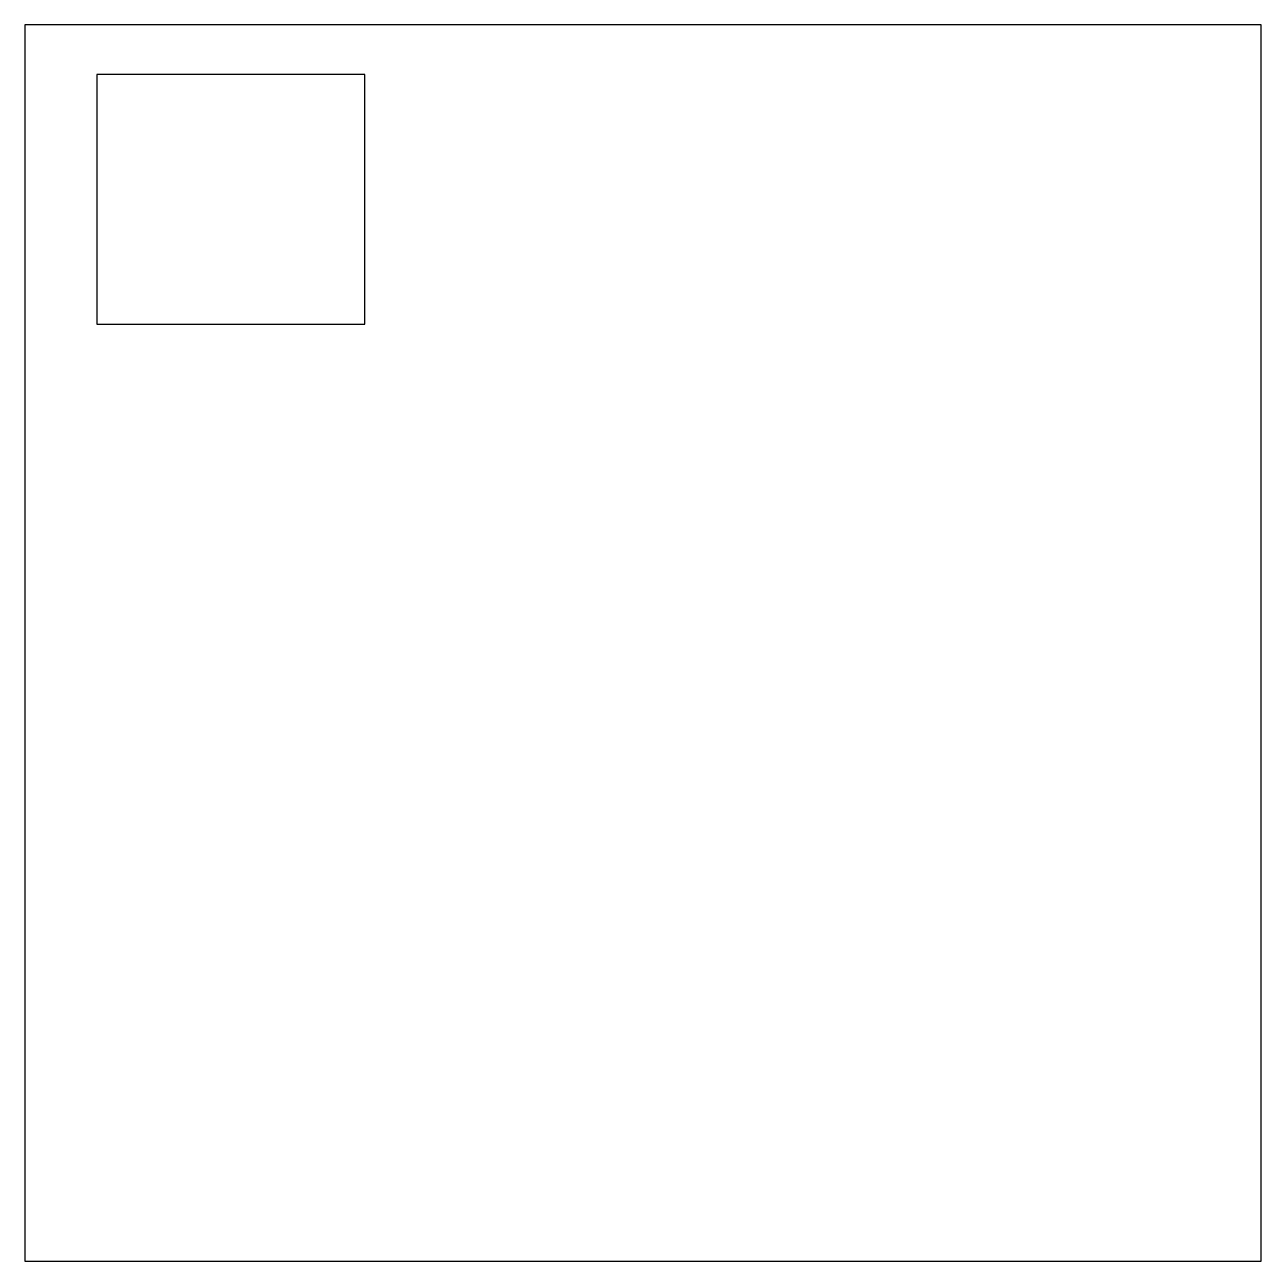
# Model space of a CAD drawing. Extents: x -64 to 127, y -130 to 61.
import ezdxf

# ---------------------------------------------------------------- set-up
doc = ezdxf.new("R2010")
doc.units = 0
doc.layers.add('VISIBLE', color=7, linetype='CONTINUOUS')

msp = doc.modelspace()

# ---------------------------------------------------------------- linework, layer by layer
at = {"layer": 'VISIBLE'}
for p, q in [((127.22, 61.18), (-63.62, 61.18)), ((-63.62, 61.18), (-63.62, -129.66)), ((127.22, -129.66), (127.22, 61.18)), ((-52.48, 53.52), (-52.48, 14.96)), ((-11.12, 53.52), (-52.48, 53.52)), ((-11.12, 14.96), (-11.12, 53.52)), ((-52.48, 14.96), (-11.12, 14.96)), ((-63.62, -129.66), (127.22, -129.66))]:
    msp.add_line(p, q, dxfattribs=at)

doc.saveas('drawing.dxf')
